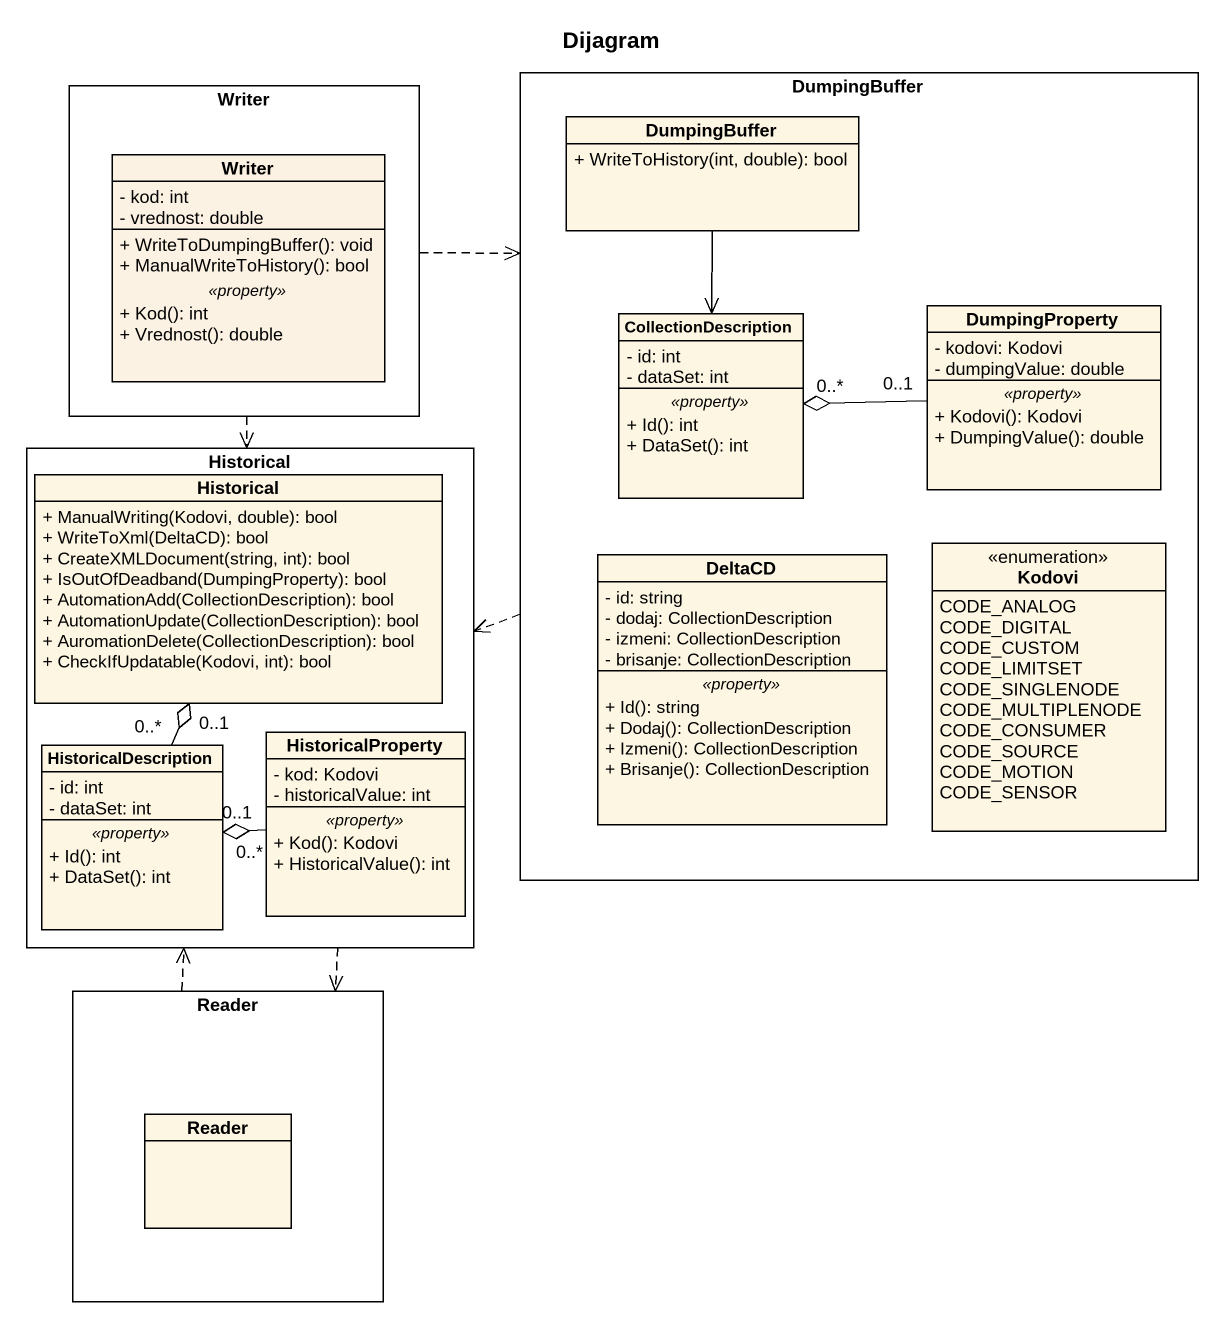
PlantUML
@startuml
title Dijagram
hide circle
hide empty members
skinparam classAttributeIconSize 0
rectangle Writer {
  class "Writer" as Writer_2 #FCF2E3 {
    - kod: int
    - vrednost: double
    --
    + WriteToDumpingBuffer(): void
    + ManualWriteToHistory(): bool
    .. <<property>> ..
    + Kod(): int
    + Vrednost(): double
  }
}
rectangle DumpingBuffer {
  class "DumpingBuffer" as DumpingBuffer_2 {
    + WriteToHistory(int, double): bool
  }
  class CollectionDescription {
    - id: int
    - dataSet: int
    .. <<property>> ..
    + Id(): int
    + DataSet(): int
  }
  class DumpingProperty {
    - kodovi: Kodovi
    - dumpingValue: double
    .. <<property>> ..
    + Kodovi(): Kodovi
    + DumpingValue(): double
  }
  class DeltaCD {
    - id: string
    - dodaj: CollectionDescription
    - izmeni: CollectionDescription
    - brisanje: CollectionDescription
    .. <<property>> ..
    + Id(): string
    + Dodaj(): CollectionDescription
    + Izmeni(): CollectionDescription
    + Brisanje(): CollectionDescription
  }
  enum Kodovi {
    CODE_ANALOG
    CODE_DIGITAL
    CODE_CUSTOM
    CODE_LIMITSET
    CODE_SINGLENODE
    CODE_MULTIPLENODE
    CODE_CONSUMER
    CODE_SOURCE
    CODE_MOTION
    CODE_SENSOR
  }
}
rectangle Historical {
  class "Historical" as Historical_2 {
    + ManualWriting(Kodovi, double): bool
    + WriteToXml(DeltaCD): bool
    + CreateXMLDocument(string, int): bool
    + IsOutOfDeadband(DumpingProperty): bool
    + AutomationAdd(CollectionDescription): bool
    + AutomationUpdate(CollectionDescription): bool
    + AuromationDelete(CollectionDescription): bool
    + CheckIfUpdatable(Kodovi, int): bool
  }
  class HistoricalDescription {
    - id: int
    - dataSet: int
    .. <<property>> ..
    + Id(): int
    + DataSet(): int
  }
  class HistoricalProperty {
    - kod: Kodovi
    - historicalValue: int
    .. <<property>> ..
    + Kod(): Kodovi
    + HistoricalValue(): int
  }
}
rectangle Reader {
  class "Reader" as Reader_2
}
Writer .right.> DumpingBuffer
Writer ..> Historical
DumpingBuffer .left.> Historical
DumpingBuffer_2 --> CollectionDescription
DumpingProperty "0..1" -left-o "0..*" CollectionDescription
Historical ..> Reader
HistoricalDescription "0..1" -up-o "0..*" Historical_2
HistoricalProperty "0..1" -left-o "0..*" HistoricalDescription
Reader .up.> Historical
@enduml
